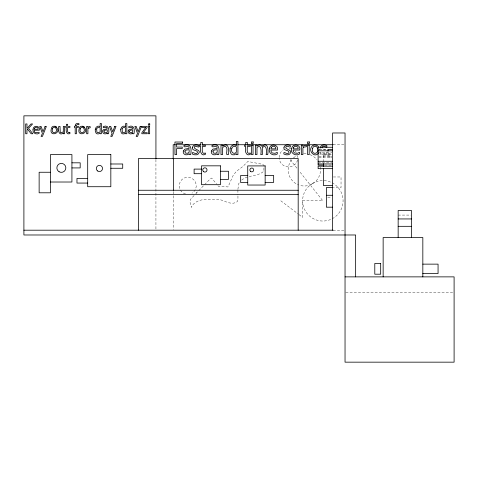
<?xml version="1.0" encoding="UTF-8"?>
<svg xmlns="http://www.w3.org/2000/svg" width="478" height="478" viewBox="0 0 478 478"><rect width="100%" height="100%" fill="white"/><g stroke="black" fill="none" stroke-linecap="round" stroke-linejoin="round"><path stroke-width="0.36" stroke-dasharray="2.39 1.79" d="M327.185 151.902L326.235 153.988A3.609 3.609 0 0 1 324.371 154.794L322.572 154.788L320.35 154.059C319.346 150.002 323.869 155.565 325.428 152.781L325.482 151.622M237.907 189.276L238.743 183.564L239.532 182.53M194.098 195.52L190.411 199.457L190.113 202.463L191.439 207.488L192.18 205.606C198.603 197.306 209.478 199.732 218.583 199.29C224.768 200.497 231.173 205.833 237.315 201.674L237.954 198.543L237.942 195.663M291.825 159.772L290.708 161.086L288.915 164.91L288.168 169.069A16.186 16.186 0 0 0 298.756 185.016M195.831 193.584L210.577 178.539L211.712 178.067L216.63 184.155M293.438 157.859L296.324 155.852M241.665 180.098C248.082 174.727 257.767 176.836 263.862 171.208L263.958 165.316L262.488 164.283L247.789 161.486L242.938 166.434L236.508 171.249L233.258 175.205L228.006 186.934L218.416 186.324L217.078 184.699M333.136 144.726L344.297 144.726M318.844 149.261L327.538 149.261M318.121 152.817L331.887 152.817M328.033 153.892L331.302 153.892M319.573 154.024L331.887 154.024M331.302 154.83L323.391 154.83L323.391 163.303M323.391 155.906L331.302 155.906M318.844 156.814L331.887 156.814M331.302 156.981L328.033 156.981L328.033 151.466M318.844 157.722L331.887 157.722M318.121 162.622L331.887 162.622M324.64 165.101L331.887 165.101M333.309 176.974L341.035 176.974L341.035 187.597L333.309 187.597M327.759 197.312L331.917 197.312M398.156 215.082L410.751 215.082M333.136 230.193L344.309 230.193M345.779 292.53L454.1 292.53M325.996 149.722L322.758 148.772L322.094 148.138M280.819 200.808L298.487 214.216M299.073 214.664L302.61 217.347L302.61 200.808L322.847 200.808L299.276 171.13M321.521 149.984L320.511 148.694M290.188 159.676L297.471 168.854M196.625 192.383L196.846 193.285M297.669 155.798L297.902 157.585M319.226 148.783L319.298 149.901M237.907 189.987L237.936 194.952M173.179 191.547L173.179 229.446M155.93 159.646L155.93 229.452M185.536 193.99A8.508 8.508 0 0 1 180.367 181.515A8.508 8.508 0 0 1 193.757 179.752A8.508 8.508 0 0 1 191.995 193.142M320.278 167.061A16.186 16.186 0 0 1 315.229 181.789L311.764 184.203L307.784 185.637A16.186 16.186 0 0 1 299.419 185.243M303.679 153.653A16.186 16.186 0 0 1 306.488 153.785M309.911 154.633A16.186 16.186 0 0 1 317.201 160.011M297.585 160.011A9.381 9.381 0 0 1 295.153 164.217L293.211 165.705L290.953 166.643L288.521 166.965A9.381 9.381 0 0 1 279.164 158.194M279.14 157.585A9.381 9.381 0 0 1 283.311 149.781M289.13 148.222A9.381 9.381 0 0 1 290.953 148.521M295.153 150.952A9.381 9.381 0 0 1 296.324 152.374M312.726 183.283L308.537 186.498A20.237 20.237 0 0 0 314.291 219.151A20.237 20.237 0 0 0 343.007 202.576A20.237 20.237 0 0 0 317.607 181.264L312.726 183.283"/><path stroke-width="0.72" d="M322.017 147.618L322.148 147.033C323.528 144.356 327.818 149.429 326.838 145.629C324.807 144.571 321.168 144.511 320.451 147.224M318.653 152.87C314.733 158.726 307.659 150.66 312.02 146.226A3.764 3.764 0 0 1 314.183 144.995L316.806 145.24L318.653 146.937M175.408 144.726L173.179 144.726L173.179 158.845M176.896 144.726L200.706 144.726M202.194 144.726L236.419 144.726M237.907 144.726L333.136 144.726M332.61 147.254L318.121 147.254L318.121 165.101L323.917 165.101M332.61 149.399L328.033 149.399L328.033 150.779M318.121 150.809L332.61 150.809M318.121 161.277L332.61 161.277M71.921 162.819L80.184 162.819L80.184 167.921L71.921 167.921M110.83 163.99L122.715 163.99L122.715 168.274L110.83 168.274M318.121 163.954L332.61 163.954M332.61 166.177L318.121 166.177L318.121 168.656L332.61 168.656M201.537 169.104L194.116 169.104L194.116 173.693L201.537 173.693M220.4 171.255L228.508 171.255L228.508 179.358L220.4 179.358M50.465 172.253L39.136 172.253L39.136 192.795L50.465 192.795L50.465 154.567L71.921 154.567L71.921 182.016L50.465 182.016M247.729 175.474L240.667 175.474L240.667 182.536L247.729 182.536M265.147 175.474L273.661 175.474L273.661 182.363L265.147 182.363M87.689 178.402L76.97 178.402L76.97 183.068L87.689 183.068M332.61 185.482L323.391 185.482L323.391 168.477M332.61 187.597L326.372 187.597L326.372 207.189L332.61 207.189M138.471 190.256L298.182 190.256M138.471 194.355L298.182 194.355M326.372 195.281L332.61 195.281M398.156 218.942L411.492 218.942M398.156 226.321L411.492 226.321M23.9 230.193L333.136 230.193M422.833 264.137L438.063 264.137L438.063 273.536L422.833 273.536M345.038 276.87L454.1 276.87L454.1 362.163L345.038 362.163L345.038 132.98L332.61 132.98L332.61 230.193M82.825 126.258L81.415 126.258A2.928 2.928 0 0 0 79.736 127.214C74.807 138.763 92.326 132.854 82.825 126.258A2.898 2.898 0 0 1 84.498 127.208M54.988 126.258L53.578 126.258A2.928 2.928 0 0 0 51.899 127.214C46.969 138.763 64.488 132.854 54.988 126.258A2.898 2.898 0 0 1 56.661 127.208M422.833 276.87L422.833 237.56L383.147 237.56L383.147 276.87M411.492 237.56L411.492 210.487L398.156 210.487L398.156 237.56M355.644 276.87L355.644 234.985L23.9 234.985L23.9 115.837L155.93 115.837L155.93 158.905M323.391 163.59L323.391 166.511M298.182 230.193L298.182 158.517L138.471 158.517L138.471 230.193M173.598 158.517L173.598 190.256M75.231 125.529L75.189 126.395L74.353 126.395L74.353 127.423L75.189 127.423L75.189 133.744L76.426 133.744L76.426 127.423L78.434 127.423L78.434 126.395L76.39 126.395L76.474 125.367L77.167 124.609L78.93 124.692L78.93 123.563L76.605 123.617A2.002 2.002 0 0 0 75.548 124.519L75.231 125.529M33.048 129.263C32.05 132.896 36.328 135.143 39.202 133.302C40.092 130.333 33.765 135.328 34.249 130.201L39.339 130.201C40.582 125.636 33.281 124.752 33.048 129.263M95.289 129.227L95.277 131.002L95.982 132.968A2.36 2.36 0 0 0 97.381 133.888L98.611 133.882L100.153 132.998L100.153 133.744L101.39 133.744L101.39 123.509L100.153 123.509L100.153 126.694A3.34 3.34 0 0 0 97.721 126.264L96.168 127.22L95.289 129.227M120.731 129.227L120.719 131.002L121.424 132.968A2.36 2.36 0 0 0 122.822 133.888L124.059 133.882L125.594 132.998L125.594 133.744L126.831 133.744L126.831 123.509L125.594 123.509L125.594 126.694A3.34 3.34 0 0 0 123.163 126.264L121.609 127.22L120.731 129.227M230.073 148.813L230.061 151.096L230.97 153.623A3.035 3.035 0 0 0 232.762 154.806L234.351 154.794L236.329 153.659L236.329 154.621L237.924 154.621L237.924 141.458L236.329 141.458L236.329 145.557A4.29 4.29 0 0 0 233.204 145.001L231.203 146.232L230.073 148.813M269.365 148.861C268.074 153.528 273.583 156.414 277.276 154.047L277.276 152.315L275.053 153.336L272.185 152.966L271.11 151.52L270.906 150.062L277.449 150.062C279.05 144.201 269.658 143.059 269.365 148.861M291.628 148.861C290.343 153.528 295.846 156.414 299.539 154.047L299.539 152.315L297.316 153.336L294.454 152.966L293.378 151.52L293.169 150.062L299.718 150.062C301.319 144.201 291.927 143.059 291.628 148.861M192.473 147.224C191.206 151.359 198.125 149.411 197.45 152.781C195.89 155.565 191.367 150.002 192.371 154.059L194.588 154.788L196.392 154.794A3.609 3.609 0 0 0 198.256 153.988C202.236 149.65 193.978 150.062 194.17 147.033C195.55 144.356 199.84 149.429 198.854 145.629C196.828 144.571 193.19 144.511 192.473 147.224M283.992 147.224C282.725 151.359 289.65 149.411 288.969 152.781C287.409 155.565 282.886 150.002 283.89 154.059L286.113 154.788L287.911 154.794A3.609 3.609 0 0 0 289.776 153.988C293.755 149.65 285.497 150.062 285.689 147.033C287.069 144.356 291.359 149.429 290.379 145.629C288.348 144.571 284.709 144.511 283.992 147.224M52.401 128.833C50.722 135.047 58.967 133.171 55.765 127.955A1.661 1.661 0 0 0 54.737 127.303L53.823 127.303A1.673 1.673 0 0 0 52.789 127.955L52.401 128.833M80.238 128.833C78.559 135.047 86.805 133.171 83.602 127.955A1.661 1.661 0 0 0 82.575 127.303L81.66 127.303A1.673 1.673 0 0 0 80.627 127.955L80.238 128.833M312.666 148.305C310.509 156.294 321.114 153.886 316.992 147.176A2.139 2.139 0 0 0 315.671 146.34L314.5 146.34A2.151 2.151 0 0 0 313.168 147.176L312.666 148.305M96.634 128.911L96.915 132.083A1.35 1.35 0 0 0 97.817 132.729L100.153 131.958L100.153 127.722L97.685 127.507L96.634 128.911M122.081 128.911L122.356 132.083A1.35 1.35 0 0 0 123.264 132.729L125.594 131.958L125.594 127.722L123.127 127.507L122.081 128.911M231.812 148.407C230.312 151.562 233.611 155.225 236.329 152.321L236.329 146.877C234.734 145.88 232.165 146.31 231.812 148.407M102.746 130.906C101.91 133.631 105.662 135.005 107.287 132.962L107.287 133.744L108.518 133.744C109.534 129.52 108.62 124.453 103.266 126.556C102.435 129.448 106.755 125.738 107.251 128.283C107.072 129.885 102.997 128.403 102.746 130.906M128.188 130.906C127.351 133.631 131.103 135.005 132.729 132.962L132.729 133.744L133.959 133.744C134.981 129.52 134.067 124.453 128.707 126.556C127.877 129.448 132.197 125.738 132.693 128.283C132.514 129.885 128.445 128.403 128.188 130.906M183.301 150.976C182.226 154.472 187.047 156.24 189.139 153.617L189.139 154.621L190.722 154.621C191.642 148.849 191.242 142.88 183.97 145.378C182.805 149.028 189.706 144.111 189.139 148.407L184.926 149.118L183.301 150.976M211.336 150.976C210.26 154.472 215.082 156.24 217.173 153.617L217.173 154.621L218.751 154.621C219.677 148.849 219.271 142.88 212.005 145.378C210.84 149.028 217.741 144.111 217.173 148.407L212.961 149.118L211.336 150.976M104.025 131.038L104.3 132.49L105.895 132.747L107.287 131.94L107.287 129.897L105.082 130.201L104.025 131.038M129.466 131.038L129.741 132.49L131.336 132.747L132.729 131.94L132.729 129.897L130.524 130.201L129.466 131.038M184.944 151.144L185.297 153.008L187.352 153.342L189.139 152.297L189.139 149.674L186.301 150.062L184.944 151.144M212.979 151.144L213.331 153.008L215.387 153.342L217.173 152.297L217.173 149.674L214.335 150.062L212.979 151.144M34.434 128.433L34.249 129.251L38.138 129.251C38.491 126.993 35.133 126.479 34.434 128.433M271.14 147.792L270.906 148.843L275.902 148.843C276.362 145.939 272.048 145.276 271.14 147.792M293.408 147.792L293.169 148.843L298.17 148.843C298.631 145.939 294.311 145.276 293.408 147.792M45.075 126.395L43.074 131.838L41.072 126.395L39.734 126.395L42.405 133.392L41.09 136.457L42.411 136.457L46.366 126.395L45.075 126.395M114.738 126.395L112.742 131.838L110.735 126.395L109.396 126.395L112.067 133.392L110.753 136.457L112.073 136.457L116.029 126.395L114.738 126.395M140.179 126.395L138.184 131.838L136.176 126.395L134.838 126.395L137.509 133.392L136.194 136.457L137.515 136.457L141.47 126.395L140.179 126.395M145.676 127.417L141.835 132.83L141.835 133.744L147.236 133.744L147.236 132.711L143.298 132.711L147.164 127.279L147.164 126.395L141.99 126.395L141.99 127.417L145.676 127.417M27.551 129.185L26.977 129.831L26.977 133.744L25.675 133.744L25.675 123.951L26.977 123.951L26.977 128.457L30.992 123.951L32.576 123.951L28.525 128.325L32.815 133.744L31.124 133.744L27.551 129.185M262.751 145.838L262.04 146.543C261.263 144.362 258.21 144.571 256.979 146.226L256.979 145.175L255.389 145.175L255.389 154.621L256.979 154.621L256.979 147.571C261.532 143.364 261.454 152.195 260.755 154.621L262.344 154.621L262.308 147.594C266.861 143.328 266.849 152.165 266.115 154.621L267.704 154.621C268.373 151.777 268.493 141.733 262.751 145.838M88.358 128.152L87.904 128.528L87.904 133.744L86.667 133.744L86.667 126.395L87.904 126.395L87.904 127.489C90.366 124.824 91.758 128.247 88.358 128.152M303.5 147.433L302.915 147.917L302.915 154.621L301.325 154.621L301.325 145.175L302.915 145.175L302.915 146.579L304.432 145.491L306.332 145.222C307.366 147.917 304.6 146.19 303.5 147.433M223.286 145.665L222.575 146.226L222.575 145.175L220.985 145.175L220.985 154.621L222.575 154.621L222.575 147.571L223.806 146.746A2.713 2.713 0 0 1 225.568 146.471C228.287 147.851 226.01 152.357 226.823 154.621L228.412 154.621C229.105 151.502 229.159 142.074 223.286 145.665M63.317 132.932C58.878 136.768 57.689 129.323 58.776 126.395L60.013 126.395L60.246 132.227A0.95 0.95 0 0 0 60.975 132.741L63.317 131.886L63.317 126.395L64.554 126.395L64.554 133.744L63.317 133.744L63.317 132.932M69.86 132.567C66.603 133.965 67.774 128.982 67.655 127.423L69.931 127.423L69.931 126.395L67.655 126.395L67.655 124.286L66.418 124.286L66.418 126.395L65.588 126.395L65.588 127.423L66.418 127.423C65.719 129.861 66.048 135.244 69.931 133.679L69.86 132.567M205.211 153.109C201.023 154.902 202.529 148.497 202.373 146.495L205.301 146.495L205.301 145.175L202.373 145.175L202.373 142.462L200.784 142.462L200.784 145.175L199.708 145.175L199.708 146.495L200.784 146.495C199.888 149.626 200.306 156.551 205.301 154.537L205.211 153.109M250.161 153.109C245.973 154.902 247.479 148.497 247.329 146.495L250.257 146.495L250.257 145.175L247.329 145.175L247.329 142.462L245.74 142.462L245.74 145.175L244.664 145.175L244.664 146.495L245.74 146.495C244.838 149.626 245.256 156.551 250.257 154.537L250.161 153.109M149.739 123.886L148.335 123.886L148.335 125.164L149.739 125.164L149.739 123.886M149.656 126.395L148.419 126.395L148.419 133.744L149.656 133.744L149.656 126.395M182.488 142.026L174.954 142.026L174.954 154.621L176.627 154.621L176.627 148.556L182.243 148.556L182.243 147.069L176.627 147.069L176.627 143.519L182.488 143.519L182.488 142.026M253.167 141.942L251.356 141.942L251.356 143.591L253.167 143.591L253.167 141.942M309.302 141.942L307.491 141.942L307.491 143.591L309.302 143.591L309.302 141.942M253.053 145.175L251.464 145.175L251.464 154.621L253.053 154.621L253.053 145.175M309.188 145.175L307.599 145.175L307.599 154.621L309.188 154.621L309.188 145.175M110.83 154.597L87.689 154.597L87.689 186.719L110.83 186.719L110.83 154.597M220.4 165.83L201.537 165.83L201.537 184.693L220.4 184.693L220.4 165.83M265.147 165.908L247.729 165.908L247.729 185.04L265.147 185.04L265.147 165.908M380.679 263.468L374.788 263.468L374.788 274.205L380.679 274.205L380.679 263.468M59.099 171.775A4.499 4.499 0 0 0 65.85 167.88A4.499 4.499 0 0 0 59.099 163.984A4.499 4.499 0 0 0 59.099 171.775M97.512 170.909A3.107 3.107 0 0 0 102.501 168.883A3.107 3.107 0 0 0 98.253 165.579A3.107 3.107 0 0 0 97.512 170.909M203.377 171.453A2.139 2.139 0 0 0 206.956 170.497A2.139 2.139 0 0 0 204.339 167.88A2.139 2.139 0 0 0 203.377 171.453M250.436 171.297A1.918 1.918 0 0 0 253.645 170.437A1.918 1.918 0 0 0 251.291 168.089A1.918 1.918 0 0 0 250.436 171.297"/></g></svg>
